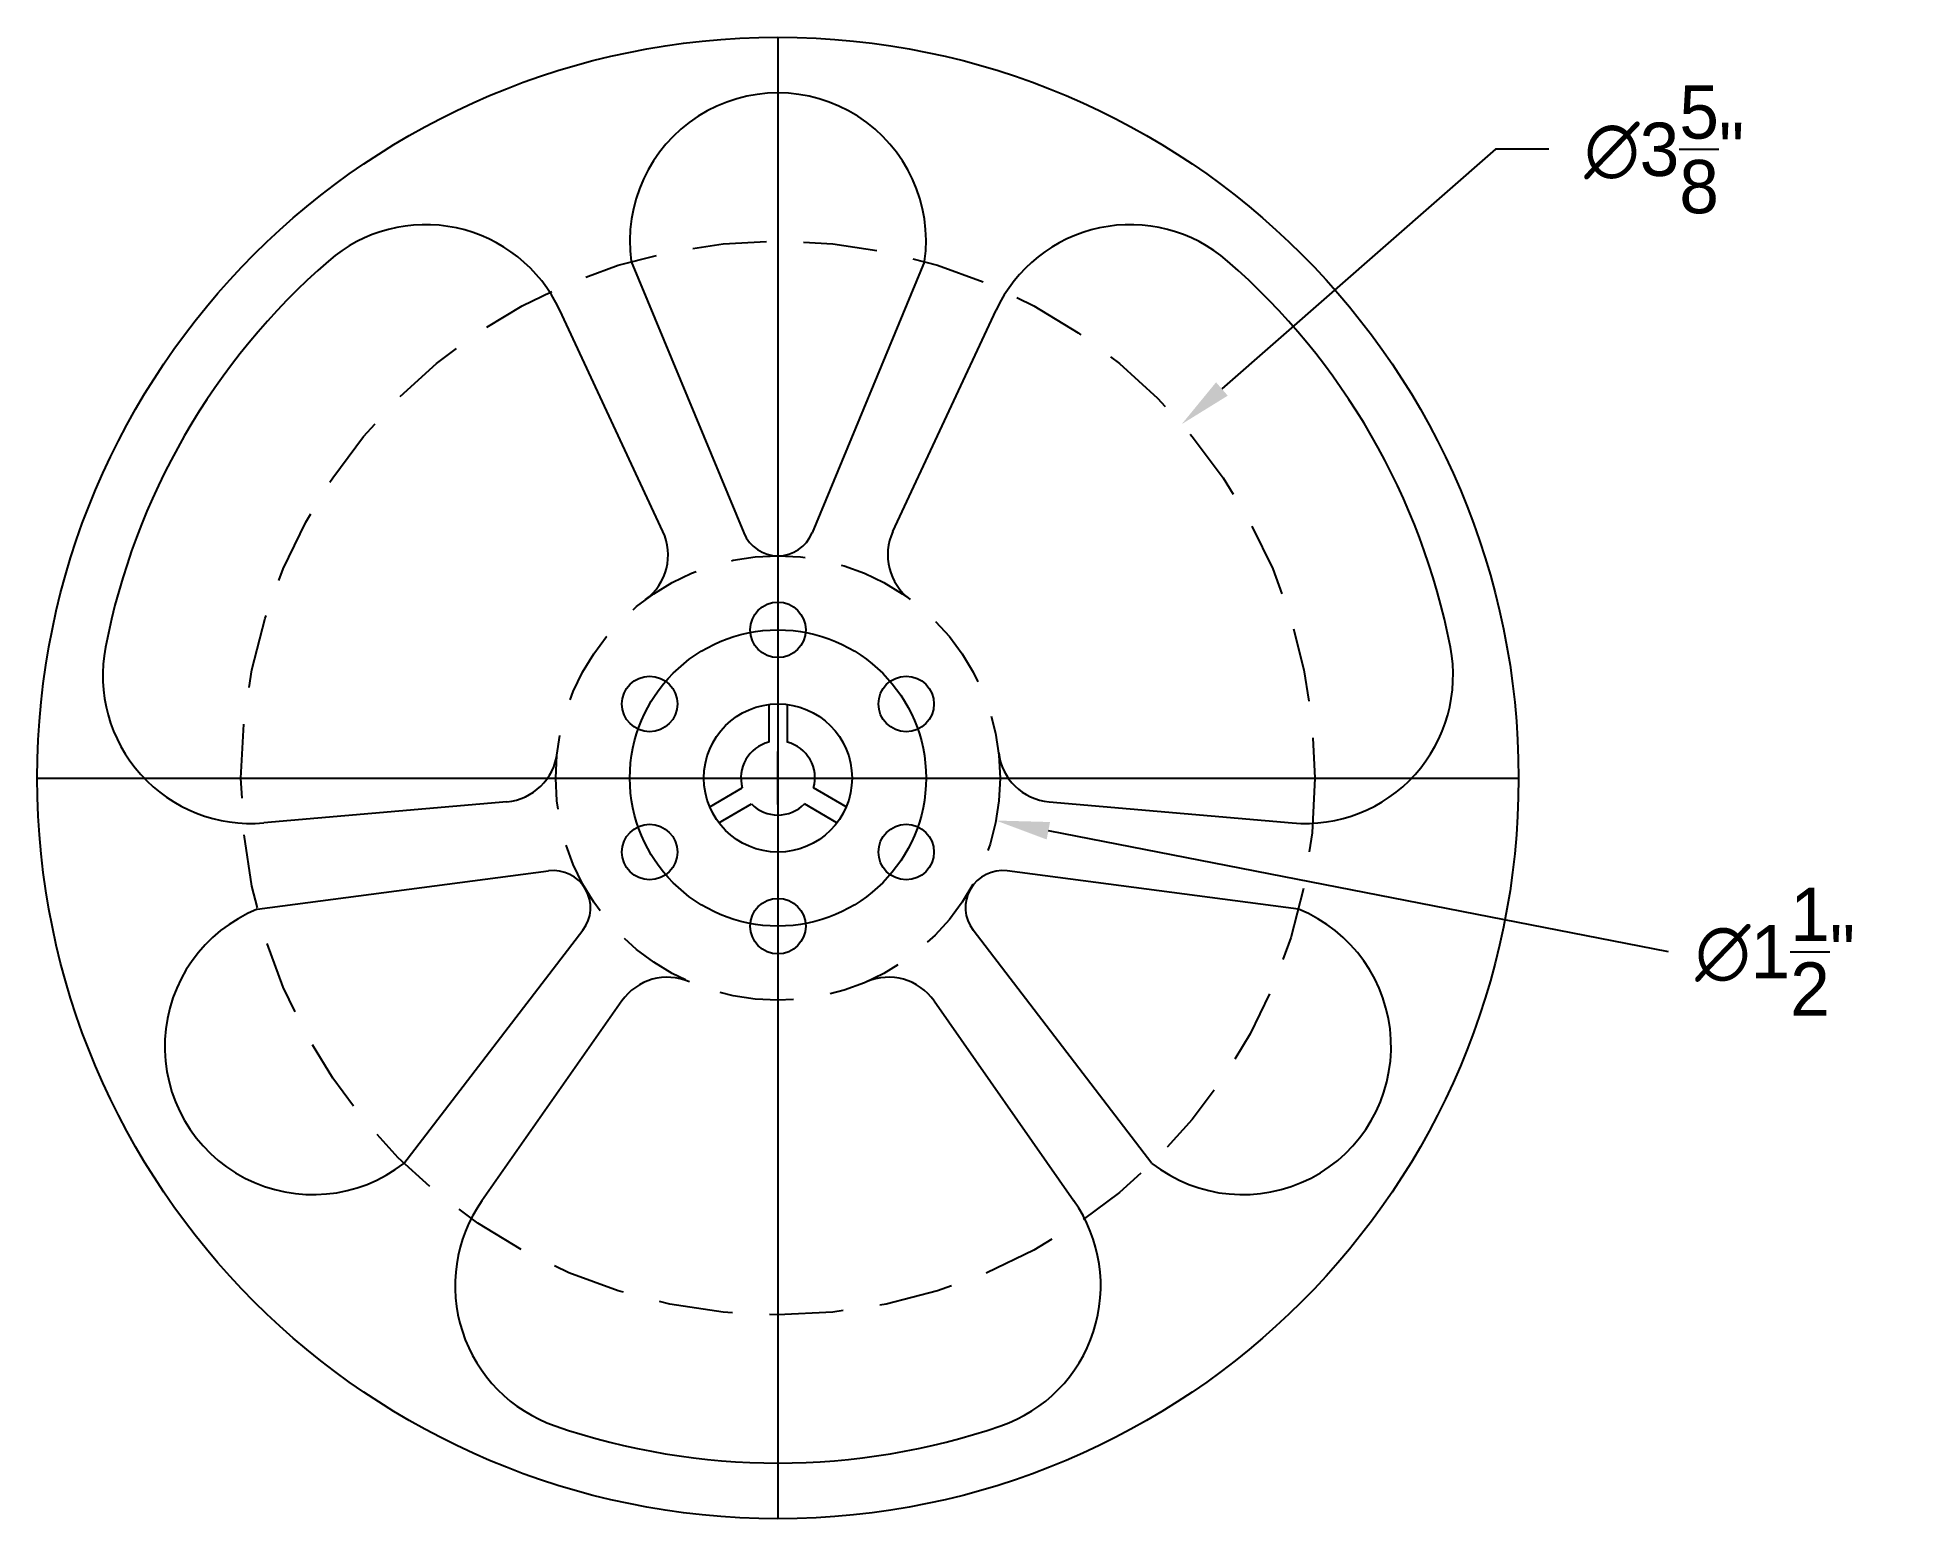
# Model space of a CAD drawing. Header units: inches. Extents: x -2.5 to 3.8, y -2.5 to 2.5.
import ezdxf

# ---------------------------------------------------------------- set-up
doc = ezdxf.new("R2010")
doc.units = ezdxf.units.IN
doc.header["$MEASUREMENT"] = 0
doc.linetypes.add('HIDDEN', pattern=[0.375, 0.25, -0.125])
doc.dimstyles.get("Standard").update_dxf_attribs({"dimtxt": 0.18, "dimasz": 0.18, "dimexe": 0.18, "dimexo": 0.0625, "dimgap": 0.09, "dimtad": 0, "dimtih": 1, "dimtoh": 1, "dimdec": 4, "dimzin": 0, "dimdsep": 46, "dimlunit": 4, "dimtxsty": 'Standard', "dimcen": 0.09, "dimadec": 0, "dimazin": 0, "dimtfac": 1, "dimtdec": 4, "dimtofl": 0, "dimtmove": 0, "dimatfit": 3, "dimfxl": 0, "dimtolj": 1, "dimtzin": 0, "dimarcsym": 0})

# ---------------------------------------------------------------- blocks, each defined once
blk = doc.blocks.new('*D2')
at = {"color": 0, "lineweight": -2}
for p, q in [((0, -0.09), (0, 0.09)), ((-0.09, 0), (0.09, 0)), ((3.0064, -0.5864), (0.9128, -0.1781))]:
    blk.add_line(p, q, dxfattribs=at)
at = {"color": 0}
blk.add_solid([(0.9185, -0.1486), (0.9071, -0.2075), (0.7361, -0.1436)], dxfattribs=at)
at = {"layer": 'Defpoints', "color": 0}
for p in [(-0.7361, 0.1436), (0.7361, -0.1436)]:
    blk.add_point(p, dxfattribs=at)
at = {"color": 0, "insert": (3.3664, -0.5864), "char_height": 0.18, "attachment_point": 5}
blk.add_mtext('\\A1;∅1{\\H1.000000x;\\S1/2;}"', dxfattribs=at)
blk = doc.blocks.new('*D3')
at = {"color": 0, "lineweight": -2}
for p, q in [((2.422, 2.1221), (1.4986, 1.3131)), ((2.602, 2.1221), (2.422, 2.1221)), ((0, -0.09), (0, 0.09)), ((-0.09, 0), (0.09, 0))]:
    blk.add_line(p, q, dxfattribs=at)
at = {"color": 0}
blk.add_solid([(1.4789, 1.3356), (1.5184, 1.2905), (1.3632, 1.1945)], dxfattribs=at)
at = {"layer": 'Defpoints', "color": 0}
for p in [(1.3632, 1.1945), (-1.3632, -1.1945)]:
    blk.add_point(p, dxfattribs=at)
at = {"color": 0, "insert": (2.992, 2.1221), "char_height": 0.18, "attachment_point": 5}
blk.add_mtext('\\A1;∅3{\\H1.000000x;\\S5/8;}"', dxfattribs=at)

msp = doc.modelspace()

# ---------------------------------------------------------------- linework, layer by layer
for p, q in [((0, 2.5), (0, -2.5)), ((-0.49522, 1.74353), (-0.11548, 0.82715)), ((0.49522, 1.74353), (0.11548, 0.82715)), ((-0.3882, 0.8325), (-0.73627, 1.57894)), ((0.3882, 0.8325), (0.73627, 1.57894)), ((-0.03125, 0.24804), (-0.03125, 0.12103)), ((0.03125, 0.24804), (0.03125, 0.12103)), ((-2.5, 0), (2.5, 0)), ((-0.23043, -0.09696), (-0.12044, -0.03345)), ((0.23043, -0.09696), (0.12044, -0.03345)), ((-0.91506, -0.08006), (-1.73554, -0.15184)), ((-0.19918, -0.15108), (-0.08919, -0.08758)), ((0.19918, -0.15108), (0.08919, -0.08758)), ((0.91506, -0.08006), (1.73554, -0.15184)), ((-1.75756, -0.44289), (-0.77407, -0.31357)), ((1.75756, -0.44289), (0.77407, -0.31357)), ((-1.26233, -1.30064), (-0.65859, -0.51358)), ((1.26233, -1.30064), (0.65859, -0.51358)), ((-0.52686, -0.75244), (-0.99927, -1.4271)), ((0.52686, -0.75244), (0.99927, -1.4271))]:
    msp.add_line(p, q)
for centre, radius in [((0, 0), 2.5), ((0, 0.5), 0.09375), ((0, 0), 0.5), ((-0.43301, 0.25), 0.09375), ((0.43301, 0.25), 0.09375), ((0, 0), 0.25), ((-0.43301, -0.25), 0.09375), ((0.43301, -0.25), 0.09375), ((0, -0.5), 0.09375)]:
    msp.add_circle(centre, radius)
at = {"linetype": 'HIDDEN'}
for radius in [1.8125, 0.75]:
    msp.add_circle((0, 0), radius, dxfattribs=at)
for centre, radius, start, end in [((0, 1.8125), 0.5, 352.071858, 187.928142), ((-1.18943, 1.36763), 0.5, 25, 131.013394), ((1.18943, 1.36763), 0.5, 48.986606, 155), ((0, 0), 2.3125, 131.013394, 168.986606), ((0, 0), 2.3125, 11.013394, 48.986606), ((-0.55813, 0.75326), 0.1875, 306.536959, 25), ((0, 0.875), 0.125, 202.508705, 337.491295), ((0.55813, 0.75326), 0.1875, 155, 233.463041), ((-1.77912, 0.34626), 0.5, 168.986606, 275), ((1.77912, 0.34626), 0.5, 265, 11.013394), ((-0.9314, 0.10673), 0.1875, 275, 353.463041), ((0, 0), 0.125, 104.477512, 195.522488), ((0, 0), 0.125, 344.477512, 75.522488), ((0.9314, 0.10673), 0.1875, 186.536959, 265), ((0, 0), 0.125, 224.477512, 315.522488), ((-0.75777, -0.4375), 0.125, 322.508705, 97.491295), ((0.75777, -0.4375), 0.125, 82.508705, 217.491295), ((-1.56967, -0.90625), 0.5, 112.071858, 307.928142), ((1.56967, -0.90625), 0.5, 232.071858, 67.928142), ((-0.37327, -0.85998), 0.1875, 66.536959, 145), ((0.37327, -0.85998), 0.1875, 35, 113.463041), ((-0.58969, -1.71389), 0.5, 145, 251.013394), ((0.58969, -1.71389), 0.5, 288.986606, 35), ((0, 0), 2.3125, 251.013394, 288.986606)]:
    msp.add_arc(centre, radius, start, end)

# ---------------------------------------------------------------- dimensions: what is measured, and where the dimension line sits
for p1, p2, picture, middle in [((-1.36324, -1.19446), (1.36324, 1.19446), '*D3', (2.99196, 2.1221)), ((-0.73613, 0.14359), (0.73613, -0.14359), '*D2', (3.00645, -0.58645))]:
    dim = msp.add_diameter_dim_2p(p1=p1, p2=p2, dimstyle='Standard')
    dim.commit()
    dim.dimension.update_dxf_attribs({"geometry": picture, "text_midpoint": middle, "dimtype": 163})

doc.saveas('drawing.dxf')
